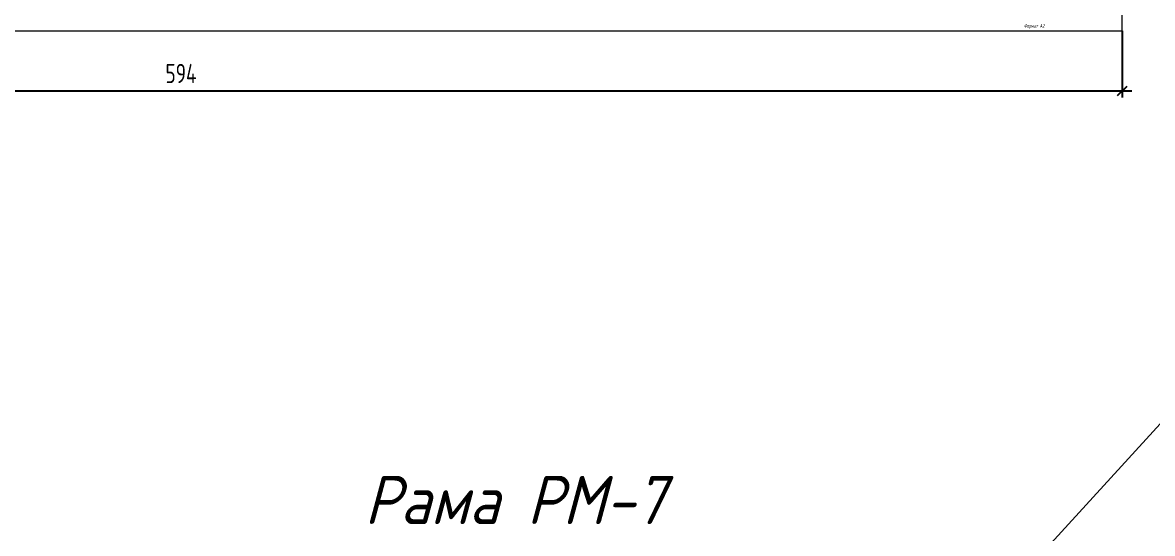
# Model space of a CAD drawing. Header units: millimetres. Extents: x 749182 to 2267578, y 70462 to 311449.
# Drawn here: x 2151300 to 2163039, y 134941 to 140246 of the extents above; entities that cross this region are included whole.
import ezdxf

# ---------------------------------------------------------------- set-up
doc = ezdxf.new("R2010")
doc.units = ezdxf.units.MM
doc.layers.get('Defpoints').update_dxf_attribs({"color": 255})
doc.layers.add('Размеры КР', color=164, linetype='Continuous', lineweight=9)
doc.layers.add('Текст', color=7, linetype='Continuous')
doc.styles.add('GOST', font='', dxfattribs={"width": 0.8, "oblique": 10})
doc.styles.add('GOST 2.304_new', font='isocpeur.ttf', dxfattribs={"width": 0.9, "oblique": 15})
doc.styles.add('БДА100', font='romand.shx', dxfattribs={"width": 0.7})
doc.styles.get('GOST').set_extended_font_data('GOST type A')
doc.dimstyles.new('БДА1', dxfattribs={"dimtxt": 2, "dimasz": 1, "dimexe": 0.7, "dimexo": 0, "dimgap": 0.8, "dimtad": 1, "dimdec": 0, "dimrnd": 1, "dimzin": 0, "dimdsep": 46, "dimtxsty": 'БДА100', "dimblk": 'OBLIQUE', "dimcen": 2, "dimdle": 1, "dimadec": 0, "dimazin": 0, "dimtfac": 1, "dimtdec": 0, "dimtmove": 1, "dimatfit": 3, "dimldrblk": 'NONE', "dimfxl": 0, "dimtolj": 1, "dimtzin": 0, "dimlwd": -1, "dimlwe": -1, "dimarcsym": 0})

# ---------------------------------------------------------------- blocks, each defined once
blk = doc.blocks.new('_Oblique')
at = {"color": 0, "linetype": 'ByBlock', "lineweight": -2}
blk.add_line((-0.5, -0.5), (0.5, 0.5), dxfattribs=at)
blk = doc.blocks.new('*D714')
at = {"layer": 'Defpoints', "color": 0, "transparency": 16777216}
for p, q in [((0, 0), (0, -34.62)), ((594, 0), (594, -34.62)), ((-5, -31.12), (599, -31.12))]:
    blk.add_line(p, q, dxfattribs=at)
for p in [(0, 0), (594, 0), (594, -31.12)]:
    blk.add_point(p, dxfattribs=at)
at = {"layer": 'Defpoints', "color": 0, "transparency": 16777216, "xscale": 5, "yscale": 5, "zscale": 5, "rotation": 180}
blk.add_blockref('_Oblique', (0, -31.12), dxfattribs=at)
at = {"layer": 'Defpoints', "color": 0, "transparency": 16777216, "xscale": 5, "yscale": 5, "zscale": 5}
blk.add_blockref('_Oblique', (594, -31.12), dxfattribs=at)
at = {"layer": 'Defpoints', "color": 0, "lineweight": 0, "transparency": 16777216, "insert": (105, -22.12), "char_height": 10, "attachment_point": 5, "style": 'БДА100'}
blk.add_mtext('\\A1;594', dxfattribs=at)
blk = doc.blocks.new('_None')
blk = doc.blocks.new('*U713')
at = {"color": 44, "lineweight": 20, "ltscale": 10}
for p, q in [((594, 0), (594, 420)), ((0, 0), (594, 0))]:
    blk.add_line(p, q, dxfattribs=at)
at = {"color": 44, "lineweight": 13, "style": 'GOST', "oblique": 10, "width": 0.8}
for tag in ['ФОРМАТВЕРТ', 'ФОРМАТГОРИЗ']:
    blk.add_attdef(tag, (542.98, 1.6), '', height=2, dxfattribs=at)
at = {"layer": 'Defpoints', "color": 251, "lineweight": 0}
dim = blk.add_linear_dim(base=(594, -31.12), p1=(0, 0), p2=(594, 0), dimstyle='БДА1', override={"dimscale": 5}, dxfattribs=at)
dim.commit()
dim.dimension.update_dxf_attribs({"geometry": '*D714', "text_midpoint": (105, -31.12), "dimtype": 128})

msp = doc.modelspace()

# ---------------------------------------------------------------- linework, layer by layer
at = {"layer": 'Размеры КР', "lineweight": 20}
msp.add_line((2238429.8283, 218459.6942), (2147303.4715, 118781.5567), dxfattribs=at)

# ---------------------------------------------------------------- block references
at = {"xscale": 20, "yscale": 20, "zscale": 20}
msp.add_blockref('*U713', (2150845.4858, 140159.751), dxfattribs=at).add_auto_attribs({'ФОРМАТГОРИЗ': 'Формат А2'})

# ---------------------------------------------------------------- texts
at = {"layer": 'Текст', "lineweight": 30, "ltscale": 20, "insert": (2154423.9435, 135537.7878), "char_height": 500, "attachment_point": 1, "style": 'GOST 2.304_new'}
msp.add_mtext_dynamic_manual_height_columns('\\pi427.07089;Рама РМ-7', width=4137.090967, gutter_width=125, heights=[0], dxfattribs=at)

doc.saveas('drawing.dxf')
